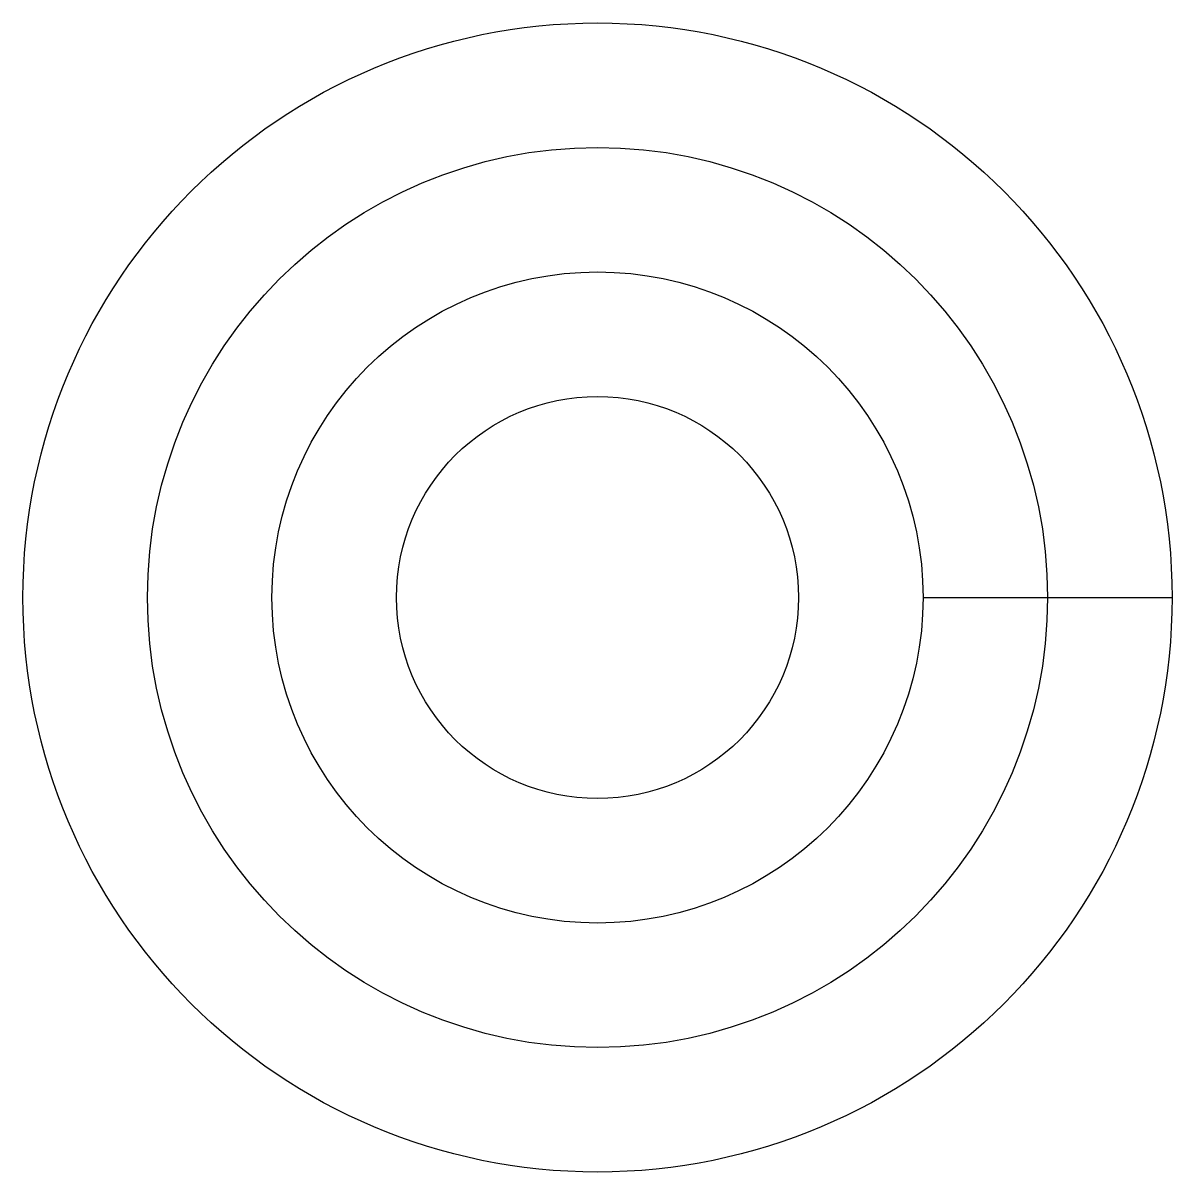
# Model space of a CAD drawing. Header units: millimetres. Extents: x -20 to 40, y -16 to 44.
import ezdxf

# ---------------------------------------------------------------- set-up
doc = ezdxf.new("R2010")
doc.units = ezdxf.units.MM
doc.header["$MEASUREMENT"] = 0
doc.layers.get('0').update_dxf_attribs({"lineweight": 25, "true_color": 0xffffff})

msp = doc.modelspace()

# ---------------------------------------------------------------- linework, layer by layer
msp.add_line((27, 14), (40, 14))
for radius in [30, 23.5, 17, 10.5]:
    msp.add_circle((10, 14), radius)

doc.saveas('drawing.dxf')
